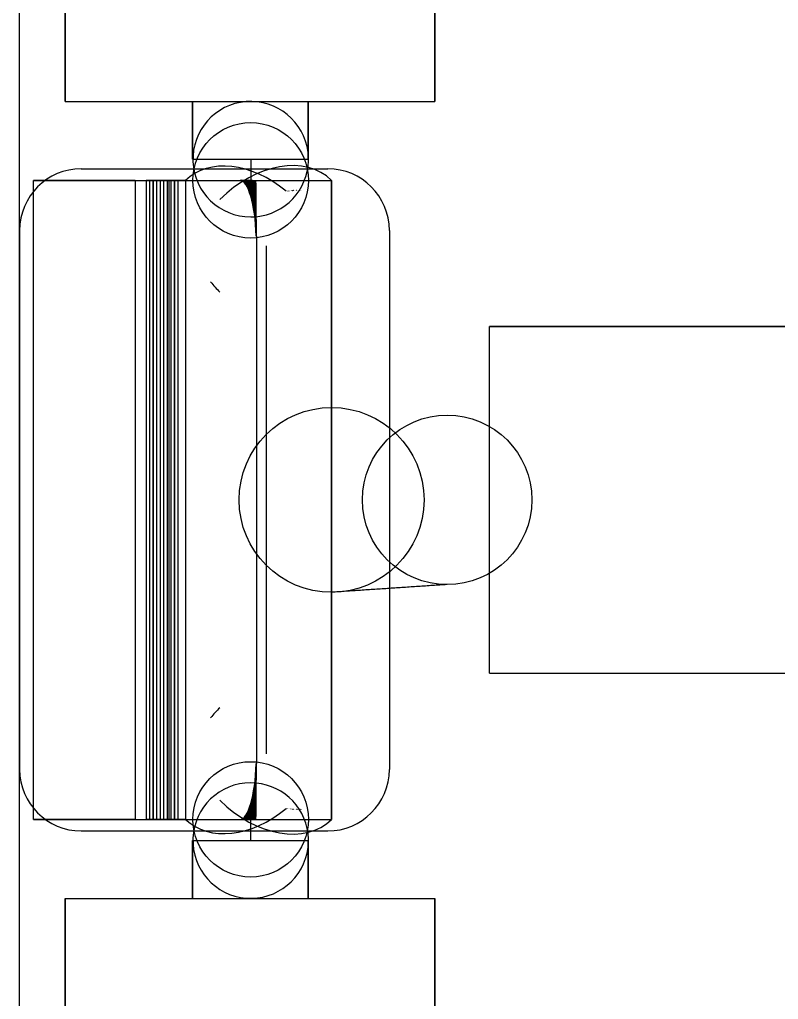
# Model space of a CAD drawing. Header units: millimetres. Extents: x -12.5 to 12.5, y -20 to 24.
# Drawn here: x -12.5 to -2.65, y -6.49 to 6.24 of the extents above; entities that cross this region are included whole.
import ezdxf

# ---------------------------------------------------------------- set-up
doc = ezdxf.new("R2010")
doc.units = ezdxf.units.MM

msp = doc.modelspace()

# ---------------------------------------------------------------- linework, layer by layer
for p, q in [((-12.5, 3.5), (-12.5, 19)), ((-12.5, -7.8, -6.5), (-12.5, 19, -6.5)), ((-12.5, 3.5), (-12.5, 19)), ((-12.5, -7.8, -6.5), (-12.5, 19, -6.5)), ((-11.908, 5.175), (-11.908, 6.975)), ((-11.908, 6.975, -5.85), (-11.908, 5.175, -5.85)), ((-11.908, 5.175), (-11.908, 6.975)), ((-11.908, 6.975, -5.85), (-11.908, 5.175, -5.85)), ((-7.108, 5.175), (-7.108, 6.708)), ((-7.108, 6.708, -5.85), (-7.108, 5.175, -5.85)), ((-7.108, 5.175), (-7.108, 6.708)), ((-7.108, 6.708, -5.85), (-7.108, 5.175, -5.85)), ((-11.908, 5.175), (-10.255, 5.175)), ((-11.908, 5.175, -5.85), (-11.908, 5.175)), ((-11.908, 5.175), (-10.255, 5.175)), ((-11.908, 5.175, -5.85), (-7.108, 5.175, -5.85)), ((-11.908, 5.175, -5.85), (-11.908, 5.175)), ((-11.908, 5.175, -5.85), (-7.108, 5.175, -5.85)), ((-10.255, 4.425), (-10.255, 5.175)), ((-10.255, 5.175, -5.2), (-10.255, 5.175)), ((-10.255, 5.175, -5.2), (-8.755, 5.175, -5.2)), ((-10.255, 5.175, -5.2), (-10.255, 4.425, -5.2)), ((-10.255, 5.175, -5.2), (-10.255, 5.175)), ((-10.255, 4.425), (-10.255, 5.175)), ((-10.255, 5.175, -5.2), (-8.755, 5.175, -5.2)), ((-10.255, 5.175, -5.2), (-10.255, 4.425, -5.2)), ((-8.755, 5.175), (-7.108, 5.175)), ((-8.755, 4.425), (-8.755, 5.175)), ((-8.755, 5.175, -5.2), (-8.755, 5.175)), ((-8.755, 5.175), (-7.108, 5.175)), ((-8.755, 4.425), (-8.755, 5.175)), ((-8.755, 5.175, -5.2), (-8.755, 5.175)), ((-8.755, 5.175, -5.2), (-8.755, 4.425, -5.2)), ((-8.755, 5.175, -5.2), (-8.755, 4.425, -5.2)), ((-7.108, 5.175, -5.85), (-7.108, 5.175)), ((-7.108, 5.175, -5.85), (-7.108, 5.175)), ((-10.255, 4.425), (-8.755, 4.425)), ((-10.255, 4.425, -5.2), (-10.255, 4.425)), ((-10.255, 4.425, -5.2), (-9.5, 4.425, -5.2)), ((-10.255, 4.425, -5.2), (-10.255, 4.425)), ((-10.255, 4.425), (-8.755, 4.425)), ((-10.255, 4.425, -5.2), (-9.5, 4.425, -5.2)), ((-9.5, 4.425, -5.2), (-8.755, 4.425, -5.2)), ((-9.5, 4.425, -5.2), (-8.755, 4.425, -5.2)), ((-9.5, 4.425, -5.2), (-9.5, 4.15, -5.2)), ((-9.5, 4.425, -5.2), (-9.5, 4.15, -5.2)), ((-8.755, 4.425, -5.2), (-8.755, 4.425, -4.539)), ((-8.755, 4.425, -4.539), (-8.755, 4.425, -4.361)), ((-8.755, 4.425, -4.361), (-8.755, 4.425)), ((-8.755, 4.425, -4.361), (-8.755, 4.425)), ((-8.755, 4.425, -5.2), (-8.755, 4.425, -4.539)), ((-8.755, 4.425, -4.539), (-8.755, 4.425, -4.361)), ((-11.7, 4.3), (-8.5, 4.3)), ((-11.7, 4.3), (-11.7, 4.3, 2.2)), ((-11.7, 4.3, 2.2), (-8.5, 4.3, 2.2)), ((-11.7, 4.3, 2.2), (-8.5, 4.3, 2.2)), ((-11.7, 4.3), (-8.5, 4.3)), ((-11.7, 4.3), (-11.7, 4.3, 2.2)), ((-8.5, 4.3), (-8.5, 4.3, 2.2)), ((-8.5, 4.3), (-8.5, 4.3, 2.2)), ((-12.319, -4.15, -6.5), (-12.319, 4.15, -6.5)), ((-12.319, 4.15, -6.5), (-8.45, 4.15, -6.5)), ((-10.999, 4.15, -1.572), (-12.319, 4.15, -6.5)), ((-12.319, -4.15, -6.5), (-12.319, 4.15, -6.5)), ((-10.999, 4.15, -1.572), (-12.319, 4.15, -6.5)), ((-12.319, 4.15, -6.5), (-8.45, 4.15, -6.5)), ((-10.999, 4.15, -1.572), (-10.999, -4.15, -1.572)), ((-10.999, 4.15, -1.572), (-10.564, 4.15, -1.689)), ((-10.999, 4.15, -1.572), (-10.999, -4.15, -1.572)), ((-10.999, 4.15, -1.572), (-10.564, 4.15, -1.689)), ((-10.345, 4.15, 0.867), (-10.856, 4.15, -1.041)), ((-10.856, 4.15, -1.041), (-10.809, 4.15, -1.054)), ((-10.856, 4.15, -1.041), (-10.809, 4.15, -1.054)), ((-10.856, 4.15, -1.041), (-10.856, -4.15, -1.041)), ((-10.345, 4.15, 0.867), (-10.856, 4.15, -1.041)), ((-10.856, 4.15, -1.041), (-10.856, -4.15, -1.041)), ((-10.809, 4.15, -1.054), (-10.812, 4.15, -1.066)), ((-10.812, 4.15, -1.066), (-10.764, 4.15, -1.078)), ((-10.812, 4.15, -1.066), (-10.764, 4.15, -1.078)), ((-10.812, 4.15, -1.066), (-10.812, -4.15, -1.066)), ((-10.809, 4.15, -1.054), (-10.812, 4.15, -1.066)), ((-10.812, 4.15, -1.066), (-10.812, -4.15, -1.066)), ((-10.809, -4.15, -1.054), (-10.809, 4.15, -1.054)), ((-10.809, -4.15, -1.054), (-10.809, 4.15, -1.054)), ((-10.764, 4.15, -1.078), (-10.767, 4.15, -1.09)), ((-10.767, 4.15, -1.09), (-10.719, 4.15, -1.101)), ((-10.767, 4.15, -1.09), (-10.719, 4.15, -1.101)), ((-10.767, 4.15, -1.09), (-10.767, -4.15, -1.09)), ((-10.764, 4.15, -1.078), (-10.767, 4.15, -1.09)), ((-10.767, 4.15, -1.09), (-10.767, -4.15, -1.09)), ((-10.764, -4.15, -1.078), (-10.764, 4.15, -1.078)), ((-10.764, -4.15, -1.078), (-10.764, 4.15, -1.078)), ((-10.719, 4.15, -1.101), (-10.722, 4.15, -1.113)), ((-10.722, 4.15, -1.113), (-10.673, 4.15, -1.123)), ((-10.722, 4.15, -1.113), (-10.673, 4.15, -1.123)), ((-10.722, 4.15, -1.113), (-10.722, -4.15, -1.113)), ((-10.719, 4.15, -1.101), (-10.722, 4.15, -1.113)), ((-10.722, 4.15, -1.113), (-10.722, -4.15, -1.113)), ((-10.719, -4.15, -1.101), (-10.719, 4.15, -1.101)), ((-10.719, -4.15, -1.101), (-10.719, 4.15, -1.101)), ((-10.673, 4.15, -1.123), (-10.676, 4.15, -1.135)), ((-10.676, 4.15, -1.135), (-10.627, 4.15, -1.144)), ((-10.676, 4.15, -1.135), (-10.627, 4.15, -1.144)), ((-10.676, 4.15, -1.135), (-10.676, -4.15, -1.135)), ((-10.673, 4.15, -1.123), (-10.676, 4.15, -1.135)), ((-10.676, 4.15, -1.135), (-10.676, -4.15, -1.135)), ((-10.673, -4.15, -1.123), (-10.673, 4.15, -1.123)), ((-10.673, -4.15, -1.123), (-10.673, 4.15, -1.123)), ((-10.627, 4.15, -1.144), (-10.63, 4.15, -1.156)), ((-10.63, 4.15, -1.156), (-10.581, 4.15, -1.165)), ((-10.63, 4.15, -1.156), (-10.581, 4.15, -1.165)), ((-10.63, 4.15, -1.156), (-10.63, -4.15, -1.156)), ((-10.627, 4.15, -1.144), (-10.63, 4.15, -1.156)), ((-10.63, 4.15, -1.156), (-10.63, -4.15, -1.156)), ((-10.627, -4.15, -1.144), (-10.627, 4.15, -1.144)), ((-10.627, -4.15, -1.144), (-10.627, 4.15, -1.144)), ((-10.581, 4.15, -1.165), (-10.583, 4.15, -1.177)), ((-10.583, 4.15, -1.177), (-10.534, 4.15, -1.185)), ((-10.583, 4.15, -1.177), (-10.534, 4.15, -1.185)), ((-10.583, 4.15, -1.177), (-10.583, -4.15, -1.177)), ((-10.581, 4.15, -1.165), (-10.583, 4.15, -1.177)), ((-10.583, 4.15, -1.177), (-10.583, -4.15, -1.177)), ((-10.581, -4.15, -1.165), (-10.581, 4.15, -1.165)), ((-10.581, -4.15, -1.165), (-10.581, 4.15, -1.165)), ((-10.441, 4.15, -1.228), (-10.564, 4.15, -1.689)), ((-10.564, 4.15, -1.689), (-10.564, -4.15, -1.689)), ((-10.441, 4.15, -1.228), (-10.564, 4.15, -1.689)), ((-10.564, 4.15, -1.689), (-10.564, -4.15, -1.689)), ((-10.534, 4.15, -1.185), (-10.536, 4.15, -1.197)), ((-10.536, 4.15, -1.197), (-10.487, 4.15, -1.204)), ((-10.536, 4.15, -1.197), (-10.487, 4.15, -1.204)), ((-10.536, 4.15, -1.197), (-10.536, -4.15, -1.197)), ((-10.534, 4.15, -1.185), (-10.536, 4.15, -1.197)), ((-10.536, 4.15, -1.197), (-10.536, -4.15, -1.197)), ((-10.534, -4.15, -1.185), (-10.534, 4.15, -1.185)), ((-10.534, -4.15, -1.185), (-10.534, 4.15, -1.185)), ((-10.487, 4.15, -1.204), (-10.489, 4.15, -1.216)), ((-10.489, 4.15, -1.216), (-10.44, 4.15, -1.222)), ((-10.489, 4.15, -1.216), (-10.44, 4.15, -1.222)), ((-10.489, 4.15, -1.216), (-10.489, -4.15, -1.216)), ((-10.487, 4.15, -1.204), (-10.489, 4.15, -1.216)), ((-10.489, 4.15, -1.216), (-10.489, -4.15, -1.216)), ((-10.487, -4.15, -1.204), (-10.487, 4.15, -1.204)), ((-10.487, -4.15, -1.204), (-10.487, 4.15, -1.204)), ((-10.44, 4.15, -1.222), (-10.441, 4.15, -1.228)), ((-10.441, -4.15, -1.228), (-10.441, 4.15, -1.228)), ((-10.44, 4.15, -1.222), (-10.441, 4.15, -1.228)), ((-10.441, -4.15, -1.228), (-10.441, 4.15, -1.228)), ((-10.44, -4.15, -1.222), (-10.44, 4.15, -1.222)), ((-10.44, -4.15, -1.222), (-10.44, 4.15, -1.222)), ((-10.345, 4.15, 0.867), (-9.638, 4.15, 0.677)), ((-10.345, 4.15, 0.867), (-10.345, -4.15, 0.867)), ((-10.345, 4.15, 0.867), (-9.638, 4.15, 0.677)), ((-10.345, 4.15, 0.867), (-10.345, -4.15, 0.867)), ((-9.638, 4.15, 0.677), (-9.624, 4.15, 0.673)), ((-9.638, 4.15, 0.677), (-9.624, 4.15, 0.673)), ((-9.624, 4.15, 0.673), (-9.609, 4.15, 0.67)), ((-9.624, 4.15, 0.673), (-9.609, 4.15, 0.67)), ((-9.609, 4.15, 0.67), (-9.595, 4.15, 0.667)), ((-9.609, 4.15, 0.67), (-9.595, 4.15, 0.667)), ((-9.595, 4.15, 0.667), (-9.58, 4.15, 0.664)), ((-9.595, 4.15, 0.667), (-9.58, 4.15, 0.664)), ((-9.58, 4.15, 0.664), (-9.566, 4.15, 0.662)), ((-9.58, 4.15, 0.664), (-9.566, 4.15, 0.662)), ((-9.566, 4.15, 0.662), (-9.551, 4.15, 0.659)), ((-9.566, 4.15, 0.662), (-9.551, 4.15, 0.659)), ((-9.551, 4.15, 0.659), (-9.536, 4.15, 0.657)), ((-9.551, 4.15, 0.659), (-9.536, 4.15, 0.657)), ((-9.536, 4.15, 0.657), (-9.522, 4.15, 0.655)), ((-9.536, 4.15, 0.657), (-9.522, 4.15, 0.655)), ((-9.522, 4.15, 0.655), (-9.507, 4.15, 0.654)), ((-9.522, 4.15, 0.655), (-9.507, 4.15, 0.654)), ((-9.507, 4.15, 0.654), (-9.492, 4.15, 0.653)), ((-9.507, 4.15, 0.654), (-9.492, 4.15, 0.653)), ((-9.492, 4.15, 0.653), (-9.477, 4.15, 0.652)), ((-9.492, 4.15, 0.653), (-9.477, 4.15, 0.652)), ((-9.477, 4.15, 0.652), (-9.462, 4.15, 0.651)), ((-9.477, 4.15, 0.652), (-9.462, 4.15, 0.651)), ((-9.462, 4.15, 0.651), (-9.448, 4.15, 0.65)), ((-9.462, 4.15, 0.651), (-9.448, 4.15, 0.65)), ((-9.448, 4.15, 0.65), (-9.433, 4.15, 0.65)), ((-9.448, 4.15, 0.65), (-9.433, 4.15, 0.65)), ((-9.433, 4.15, 0.65), (-8.45, 4.15, 0.65)), ((-9.433, 4.15, 0.65), (-8.45, 4.15, 0.65)), ((-8.45, -4.15, -6.5), (-8.45, 4.15, -6.5)), ((-8.45, 4.15, 0.65), (-8.45, 4.15, -6.5)), ((-8.45, 4.15, 0.65), (-8.45, 4.15, -6.5)), ((-8.45, -4.15, -6.5), (-8.45, 4.15, -6.5)), ((-8.45, 4.15, 0.65), (-8.45, -4.15, 0.65)), ((-8.45, 4.15, 0.65), (-8.45, -4.15, 0.65)), ((-12.5, 3.5, 2.2), (-12.5, -3.5, 2.2)), ((-12.5, 3.5), (-12.5, 3.5, 2.2)), ((-12.5, 3.5), (-12.5, 3.5, 2.2)), ((-12.5, 3.5, 2.2), (-12.5, -3.5, 2.2)), ((-7.7, 3.5), (-7.7, -3.5)), ((-7.7, 3.5, 2.2), (-7.7, -3.5, 2.2)), ((-7.7, 3.5), (-7.7, -3.5)), ((-7.7, 3.5), (-7.7, 3.5, 2.2)), ((-7.7, 3.5, 2.2), (-7.7, -3.5, 2.2)), ((-7.7, 3.5), (-7.7, 3.5, 2.2)), ((-9.426, 3.424, 1.491), (-9.426, -3.424, 1.491)), ((-9.426, 3.424, 1.491), (-9.426, -3.424, 1.491)), ((-9.426, 3.424, 1.491), (-9.426, -3.424, 1.491)), ((-9.426, 3.424, 1.491), (-9.426, -3.424, 1.491)), ((-9.426, 3.424, 1.491), (-9.426, -3.424, 1.491)), ((-9.426, 3.424, 1.491), (-9.426, -3.424, 1.491)), ((-9.426, 3.424, 1.491), (-9.426, -3.424, 1.491)), ((-9.426, 3.424, 1.491), (-9.426, -3.424, 1.491)), ((-9.426, 3.424, 1.491), (-9.426, -3.424, 1.491)), ((-9.426, 3.424, 1.491), (-9.426, -3.424, 1.491)), ((-9.426, 3.424, 1.491), (-9.426, -3.424, 1.491)), ((-9.426, 3.424, 1.491), (-9.426, -3.424, 1.491)), ((-9.425, 3.424, 1.491), (-9.425, -3.424, 1.491)), ((-9.425, 3.424, 1.491), (-9.425, -3.424, 1.491)), ((-9.425, 3.424, 1.491), (-9.425, -3.424, 1.491)), ((-9.425, 3.424, 1.491), (-9.425, -3.424, 1.491)), ((-9.425, 3.424, 1.491), (-9.425, -3.424, 1.491)), ((-9.425, 3.424, 1.491), (-9.425, -3.424, 1.491)), ((-9.425, 3.424, 1.491), (-9.425, -3.424, 1.491)), ((-9.425, 3.424, 1.491), (-9.425, -3.424, 1.491)), ((-9.425, 3.424, 1.491), (-9.425, -3.424, 1.491)), ((-9.425, 3.424, 1.491), (-9.425, -3.424, 1.491)), ((-9.425, 3.424, 1.491), (-9.425, -3.424, 1.491)), ((-9.425, 3.424, 1.491), (-9.425, -3.424, 1.491)), ((-9.424, 3.424, 1.491), (-9.424, -3.424, 1.491)), ((-9.424, 3.424, 1.491), (-9.424, -3.424, 1.491)), ((-9.424, 3.424, 1.491), (-9.424, -3.424, 1.491)), ((-9.424, 3.424, 1.491), (-9.424, -3.424, 1.491)), ((-9.424, 3.424, 1.491), (-9.424, -3.424, 1.491)), ((-9.424, 3.424, 1.491), (-9.424, -3.424, 1.491)), ((-9.3, 3.3, 1.5), (-9.3, 3.3, 1.5)), ((-9.3, 3.3, 1.5), (-9.3, -3.3, 1.5)), ((-9.3, 3.3, 1.5), (-9.3, -3.3, 1.5)), ((-9.3, 3.3, 1.5), (-9.3, 3.3, 1.5)), ((-9.3, 3.3, 1.5), (-9.3, -3.3, 1.5)), ((-9.3, 3.3, 1.5), (-9.3, -3.3, 1.5)), ((-6.4, 2.25), (-1.9, 2.25)), ((-6.4, -2.25), (-6.4, 2.25)), ((-6.4, -2.25, -6.5), (-6.4, 2.25, -6.5)), ((6.4, 2.25, -6.5), (-6.4, 2.25, -6.5)), ((6.4, 2.25, -6.5), (-6.4, 2.25, -6.5)), ((-6.4, 2.25), (-1.9, 2.25)), ((-6.4, 2.25, -6.5), (-6.4, 2.25)), ((-6.4, -2.25, -6.5), (-6.4, 2.25, -6.5)), ((-6.4, 2.25, -6.5), (-6.4, 2.25)), ((-6.4, -2.25), (-6.4, 2.25)), ((-6.4, -2.25), (-1.9, -2.25)), ((-6.4, -2.25, -6.5), (6.4, -2.25, -6.5)), ((-6.4, -2.25, -6.5), (-6.4, -2.25)), ((-6.4, -2.25, -6.5), (6.4, -2.25, -6.5)), ((-6.4, -2.25, -6.5), (-6.4, -2.25)), ((-6.4, -2.25), (-1.9, -2.25)), ((-9.3, -3.3, 1.5), (-9.3, -3.3, 1.5)), ((-9.3, -3.3, 1.5), (-9.3, -3.3, 1.5)), ((-12.5, -7.8), (-12.5, -3.5)), ((-12.5, -3.5), (-12.5, -3.5, 2.2)), ((-12.5, -7.8), (-12.5, -3.5)), ((-12.5, -3.5), (-12.5, -3.5, 2.2)), ((-7.7, -3.5), (-7.7, -3.5, 2.2)), ((-7.7, -3.5), (-7.7, -3.5, 2.2)), ((-12.319, -4.15, -6.5), (-8.45, -4.15, -6.5)), ((-10.999, -4.15, -1.572), (-12.319, -4.15, -6.5)), ((-12.319, -4.15, -6.5), (-8.45, -4.15, -6.5)), ((-10.999, -4.15, -1.572), (-12.319, -4.15, -6.5)), ((-10.999, -4.15, -1.572), (-10.564, -4.15, -1.689)), ((-10.999, -4.15, -1.572), (-10.564, -4.15, -1.689)), ((-10.856, -4.15, -1.041), (-10.809, -4.15, -1.054)), ((-10.345, -4.15, 0.867), (-10.856, -4.15, -1.041)), ((-10.856, -4.15, -1.041), (-10.809, -4.15, -1.054)), ((-10.345, -4.15, 0.867), (-10.856, -4.15, -1.041)), ((-10.812, -4.15, -1.066), (-10.764, -4.15, -1.078)), ((-10.809, -4.15, -1.054), (-10.812, -4.15, -1.066)), ((-10.812, -4.15, -1.066), (-10.764, -4.15, -1.078)), ((-10.809, -4.15, -1.054), (-10.812, -4.15, -1.066)), ((-10.767, -4.15, -1.09), (-10.719, -4.15, -1.101)), ((-10.764, -4.15, -1.078), (-10.767, -4.15, -1.09)), ((-10.767, -4.15, -1.09), (-10.719, -4.15, -1.101)), ((-10.764, -4.15, -1.078), (-10.767, -4.15, -1.09)), ((-10.722, -4.15, -1.113), (-10.673, -4.15, -1.123)), ((-10.719, -4.15, -1.101), (-10.722, -4.15, -1.113)), ((-10.722, -4.15, -1.113), (-10.673, -4.15, -1.123)), ((-10.719, -4.15, -1.101), (-10.722, -4.15, -1.113)), ((-10.676, -4.15, -1.135), (-10.627, -4.15, -1.144)), ((-10.673, -4.15, -1.123), (-10.676, -4.15, -1.135)), ((-10.676, -4.15, -1.135), (-10.627, -4.15, -1.144)), ((-10.673, -4.15, -1.123), (-10.676, -4.15, -1.135)), ((-10.63, -4.15, -1.156), (-10.581, -4.15, -1.165)), ((-10.627, -4.15, -1.144), (-10.63, -4.15, -1.156)), ((-10.63, -4.15, -1.156), (-10.581, -4.15, -1.165)), ((-10.627, -4.15, -1.144), (-10.63, -4.15, -1.156)), ((-10.583, -4.15, -1.177), (-10.534, -4.15, -1.185)), ((-10.581, -4.15, -1.165), (-10.583, -4.15, -1.177)), ((-10.583, -4.15, -1.177), (-10.534, -4.15, -1.185)), ((-10.581, -4.15, -1.165), (-10.583, -4.15, -1.177)), ((-10.441, -4.15, -1.228), (-10.564, -4.15, -1.689)), ((-10.441, -4.15, -1.228), (-10.564, -4.15, -1.689)), ((-10.536, -4.15, -1.197), (-10.487, -4.15, -1.204)), ((-10.534, -4.15, -1.185), (-10.536, -4.15, -1.197)), ((-10.536, -4.15, -1.197), (-10.487, -4.15, -1.204)), ((-10.534, -4.15, -1.185), (-10.536, -4.15, -1.197)), ((-10.489, -4.15, -1.216), (-10.44, -4.15, -1.222)), ((-10.487, -4.15, -1.204), (-10.489, -4.15, -1.216)), ((-10.489, -4.15, -1.216), (-10.44, -4.15, -1.222)), ((-10.487, -4.15, -1.204), (-10.489, -4.15, -1.216)), ((-10.44, -4.15, -1.222), (-10.441, -4.15, -1.228)), ((-10.44, -4.15, -1.222), (-10.441, -4.15, -1.228)), ((-10.345, -4.15, 0.867), (-9.638, -4.15, 0.677)), ((-10.345, -4.15, 0.867), (-9.638, -4.15, 0.677)), ((-9.638, -4.15, 0.677), (-9.624, -4.15, 0.673)), ((-9.638, -4.15, 0.677), (-9.624, -4.15, 0.673)), ((-9.624, -4.15, 0.673), (-9.609, -4.15, 0.67)), ((-9.624, -4.15, 0.673), (-9.609, -4.15, 0.67)), ((-9.609, -4.15, 0.67), (-9.595, -4.15, 0.667)), ((-9.609, -4.15, 0.67), (-9.595, -4.15, 0.667)), ((-9.595, -4.15, 0.667), (-9.58, -4.15, 0.664)), ((-9.595, -4.15, 0.667), (-9.58, -4.15, 0.664)), ((-9.58, -4.15, 0.664), (-9.566, -4.15, 0.662)), ((-9.58, -4.15, 0.664), (-9.566, -4.15, 0.662)), ((-9.566, -4.15, 0.662), (-9.551, -4.15, 0.659)), ((-9.566, -4.15, 0.662), (-9.551, -4.15, 0.659)), ((-9.551, -4.15, 0.659), (-9.536, -4.15, 0.657)), ((-9.551, -4.15, 0.659), (-9.536, -4.15, 0.657)), ((-9.536, -4.15, 0.657), (-9.522, -4.15, 0.655)), ((-9.536, -4.15, 0.657), (-9.522, -4.15, 0.655)), ((-9.522, -4.15, 0.655), (-9.507, -4.15, 0.654)), ((-9.522, -4.15, 0.655), (-9.507, -4.15, 0.654)), ((-9.507, -4.15, 0.654), (-9.492, -4.15, 0.653)), ((-9.507, -4.15, 0.654), (-9.492, -4.15, 0.653)), ((-9.5, -4.425, -5.2), (-9.5, -4.15, -5.2)), ((-9.5, -4.425, -5.2), (-9.5, -4.15, -5.2)), ((-9.492, -4.15, 0.653), (-9.477, -4.15, 0.652)), ((-9.492, -4.15, 0.653), (-9.477, -4.15, 0.652)), ((-9.477, -4.15, 0.652), (-9.462, -4.15, 0.651)), ((-9.477, -4.15, 0.652), (-9.462, -4.15, 0.651)), ((-9.462, -4.15, 0.651), (-9.448, -4.15, 0.65)), ((-9.462, -4.15, 0.651), (-9.448, -4.15, 0.65)), ((-9.448, -4.15, 0.65), (-9.433, -4.15, 0.65)), ((-9.448, -4.15, 0.65), (-9.433, -4.15, 0.65)), ((-9.433, -4.15, 0.65), (-8.45, -4.15, 0.65)), ((-9.433, -4.15, 0.65), (-8.45, -4.15, 0.65)), ((-8.45, -4.15, 0.65), (-8.45, -4.15, -6.5)), ((-8.45, -4.15, 0.65), (-8.45, -4.15, -6.5)), ((-11.7, -4.3), (-8.5, -4.3)), ((-11.7, -4.3, 2.2), (-8.5, -4.3, 2.2)), ((-11.7, -4.3), (-11.7, -4.3, 2.2)), ((-11.7, -4.3, 2.2), (-8.5, -4.3, 2.2)), ((-11.7, -4.3), (-11.7, -4.3, 2.2)), ((-11.7, -4.3), (-8.5, -4.3)), ((-8.5, -4.3), (-8.5, -4.3, 2.2)), ((-8.5, -4.3), (-8.5, -4.3, 2.2)), ((-10.255, -4.425), (-10.255, -5.175)), ((-10.255, -4.425), (-8.755, -4.425)), ((-10.255, -4.425, -5.2), (-10.255, -4.425)), ((-10.255, -4.425), (-10.255, -5.175)), ((-10.255, -5.175, -5.2), (-10.255, -4.425, -5.2)), ((-10.255, -4.425), (-8.755, -4.425)), ((-10.255, -4.425, -5.2), (-10.255, -4.425)), ((-10.255, -4.425, -5.2), (-9.5, -4.425, -5.2)), ((-10.255, -4.425, -5.2), (-9.5, -4.425, -5.2)), ((-10.255, -5.175, -5.2), (-10.255, -4.425, -5.2)), ((-9.5, -4.425, -5.2), (-8.755, -4.425, -5.2)), ((-9.5, -4.425, -5.2), (-8.755, -4.425, -5.2)), ((-8.755, -4.425), (-8.755, -5.175)), ((-8.755, -4.425, -4.361), (-8.755, -4.425)), ((-8.755, -4.425, -5.2), (-8.755, -4.425, -4.539)), ((-8.755, -5.175, -5.2), (-8.755, -4.425, -5.2)), ((-8.755, -4.425), (-8.755, -5.175)), ((-8.755, -4.425, -4.361), (-8.755, -4.425)), ((-8.755, -4.425, -4.539), (-8.755, -4.425, -4.361)), ((-8.755, -5.175, -5.2), (-8.755, -4.425, -5.2)), ((-8.755, -4.425, -5.2), (-8.755, -4.425, -4.539)), ((-8.755, -4.425, -4.539), (-8.755, -4.425, -4.361)), ((-11.908, -5.175), (-11.908, -6.975)), ((-11.908, -5.175), (-10.255, -5.175)), ((-11.908, -5.175), (-10.255, -5.175)), ((-11.908, -5.175, -5.85), (-11.908, -5.175)), ((-11.908, -5.175, -5.85), (-7.108, -5.175, -5.85)), ((-11.908, -5.175, -5.85), (-11.908, -5.175)), ((-11.908, -5.175), (-11.908, -6.975)), ((-11.908, -6.975, -5.85), (-11.908, -5.175, -5.85)), ((-11.908, -5.175, -5.85), (-7.108, -5.175, -5.85)), ((-11.908, -6.975, -5.85), (-11.908, -5.175, -5.85)), ((-10.255, -5.175, -5.2), (-10.255, -5.175)), ((-10.255, -5.175, -5.2), (-8.755, -5.175, -5.2)), ((-10.255, -5.175, -5.2), (-10.255, -5.175)), ((-10.255, -5.175, -5.2), (-8.755, -5.175, -5.2)), ((-8.755, -5.175), (-7.108, -5.175)), ((-8.755, -5.175), (-7.108, -5.175)), ((-8.755, -5.175, -5.2), (-8.755, -5.175)), ((-8.755, -5.175, -5.2), (-8.755, -5.175)), ((-7.108, -5.175), (-7.108, -6.975)), ((-7.108, -5.175, -5.85), (-7.108, -5.175)), ((-7.108, -5.175, -5.85), (-7.108, -5.175)), ((-7.108, -6.975, -5.85), (-7.108, -5.175, -5.85)), ((-7.108, -5.175), (-7.108, -6.975)), ((-7.108, -6.975, -5.85), (-7.108, -5.175, -5.85))]:
    msp.add_line(p, q)
for centre, radius in [((-9.5, 4.15, -4.45), 0.75), ((-9.5, 4.15, -4.45), 0.75), ((-8.45, 0, -5), 1.2), ((-8.45, 0, -5), 1.2), ((-6.95, 0, -5), 1.1), ((-6.95, 0, -5), 1.1), ((-9.5, -4.15, -4.45), 0.75), ((-9.5, -4.15, -4.45), 0.75)]:
    msp.add_circle(centre, radius)
for centre, radius, start, end in [((-9.5, 4.425, -4.45), 0.75, 6.8466, 270), ((-9.5, 4.425, -4.45), 0.75, 6.8466, 270), ((-9.5, 4.425, -4.45), 0.75, -6.8466, 6.8466), ((-9.5, 4.425, -4.45), 0.75, -6.8466, 6.8466), ((-9.5, 4.425, -4.45), 0.75, -90, -6.8466), ((-9.5, 4.425, -4.45), 0.75, -90, -6.8466), ((-11.7, 3.5), 0.8, 450, 540), ((-11.7, 3.5), 0.8, 450, 540), ((-11.7, 3.5, 2.2), 0.8, 450, 540), ((-11.7, 3.5, 2.2), 0.8, 450, 540), ((-8.5, 3.5), 0.8, 0, 90), ((-8.5, 3.5, 2.2), 0.8, 0, 90), ((-8.5, 3.5), 0.8, 0, 90), ((-8.5, 3.5, 2.2), 0.8, 0, 90), ((-11.7, -3.5), 0.8, -180, -90), ((-11.7, -3.5, 2.2), 0.8, -180, -90), ((-11.7, -3.5), 0.8, -180, -90), ((-11.7, -3.5, 2.2), 0.8, -180, -90), ((-8.5, -3.5), 0.8, 270, 360), ((-8.5, -3.5, 2.2), 0.8, 270, 360), ((-8.5, -3.5), 0.8, 270, 360), ((-8.5, -3.5, 2.2), 0.8, 270, 360), ((-9.5, -4.425, -4.45), 0.75, -270, -6.8466), ((-9.5, -4.425, -4.45), 0.75, -270, -6.8466), ((-9.5, -4.425, -4.45), 0.75, 6.8466, 90), ((-9.5, -4.425, -4.45), 0.75, 6.8466, 90), ((-9.5, -4.425, -4.45), 0.75, -6.8466, 6.8466), ((-9.5, -4.425, -4.45), 0.75, -6.8466, 6.8466)]:
    msp.add_arc(centre, radius, start, end)
for centre, major_axis, ratio, start_param, end_param in [((-9.3, 3.3, 0.65), (0.85, 0.85), 0.707107, 0, 1.570796), ((-9.3, 3.3, 0.65), (0.85, 0.85), 0.707107, 0, 1.570796), ((-9.524, 3.3, 0.647), (0.821, -0.85, -0.22), 0.707107, 1.717143, 3.141593), ((-9.524, 3.3, 0.647), (0.821, -0.85, -0.22), 0.707107, 1.717143, 3.141593), ((-9.638, 3.3, 0.677), (0.213, 0, 0.823), 0.999962, 0.148134, 1.570796), ((-9.638, 3.3, 0.677), (0.213, 0, 0.823), 0.999962, 0.148134, 1.570796), ((-9.624, 3.3, 0.673), (0.198, 0, 0.827), 0.999962, 0.148134, 1.570796), ((-9.624, 3.3, 0.673), (0.198, 0, 0.827), 0.999962, 0.148134, 1.570796), ((-9.609, 3.3, 0.67), (0.184, 0, 0.83), 0.999962, 0.148134, 1.570796), ((-9.609, 3.3, 0.67), (0.184, 0, 0.83), 0.999962, 0.148134, 1.570796), ((-9.595, 3.3, 0.667), (0.169, 0, 0.833), 0.999962, 0.148134, 1.570796), ((-9.595, 3.3, 0.667), (0.169, 0, 0.833), 0.999962, 0.148134, 1.570796), ((-9.58, 3.3, 0.664), (0.155, 0, 0.836), 0.999962, 0.148134, 1.570796), ((-9.58, 3.3, 0.664), (0.155, 0, 0.836), 0.999962, 0.148134, 1.570796), ((-9.566, 3.3, 0.662), (0.14, 0, 0.838), 0.999962, 0.148134, 1.570796), ((-9.566, 3.3, 0.662), (0.14, 0, 0.838), 0.999962, 0.148134, 1.570796), ((-9.551, 3.3, 0.659), (0.126, 0, 0.841), 0.999962, 0.148134, 1.570796), ((-9.551, 3.3, 0.659), (0.126, 0, 0.841), 0.999962, 0.148134, 1.570796), ((-9.536, 3.3, 0.657), (0.111, 0, 0.843), 0.999962, 0.148134, 1.570796), ((-9.536, 3.3, 0.657), (0.111, 0, 0.843), 0.999962, 0.148134, 1.570796), ((-9.522, 3.3, 0.655), (0.096, 0, 0.845), 0.999962, 0.148134, 1.570796), ((-9.522, 3.3, 0.655), (0.096, 0, 0.845), 0.999962, 0.148134, 1.570796), ((-9.507, 3.3, 0.654), (0.081, 0, 0.846), 0.999962, 0.148134, 1.570796), ((-9.507, 3.3, 0.654), (0.081, 0, 0.846), 0.999962, 0.148134, 1.570796), ((-9.492, 3.3, 0.653), (0.067, 0, 0.847), 0.999962, 0.148134, 1.570796), ((-9.492, 3.3, 0.653), (0.067, 0, 0.847), 0.999962, 0.148134, 1.570796), ((-9.477, 3.3, 0.652), (0.052, 0, 0.848), 0.999962, 0.148134, 1.570796), ((-9.477, 3.3, 0.652), (0.052, 0, 0.848), 0.999962, 0.148134, 1.570796), ((-9.462, 3.3, 0.651), (0.037, 0, 0.849), 0.999962, 0.148134, 1.570796), ((-9.462, 3.3, 0.651), (0.037, 0, 0.849), 0.999962, 0.148134, 1.570796), ((-9.448, 3.3, 0.65), (0.022, 0, 0.85), 0.999962, 0.148134, 1.570796), ((-9.448, 3.3, 0.65), (0.022, 0, 0.85), 0.999962, 0.148134, 1.570796), ((-9.433, 3.3, 0.65), (0.007, 0, 0.85), 0.999962, 1.570795, 1.570796), ((-9.433, 3.3, 0.65), (0.007, 0, 0.85), 0.999962, 0.148134, 1.570795), ((-9.433, 3.3, 0.65), (0.007, 0, 0.85), 0.999962, 0.148134, 1.570795), ((-9.433, 3.3, 0.65), (0.007, 0, 0.85), 0.999962, 1.570795, 1.570796), ((-9.509, 3.3, 0.645), (0.825, -0.85, -0.206), 0.707107, 1.717143, 1.71893), ((-9.509, 3.3, 0.645), (0.825, -0.85, -0.206), 0.707107, 1.717143, 1.71893), ((-9.494, 3.3, 0.644), (0.828, -0.85, -0.191), 0.707107, 1.717143, 1.71893), ((-9.494, 3.3, 0.644), (0.828, -0.85, -0.191), 0.707107, 1.717143, 1.71893), ((-9.479, 3.3, 0.643), (0.831, -0.85, -0.177), 0.707107, 1.717143, 1.71893), ((-9.479, 3.3, 0.643), (0.831, -0.85, -0.177), 0.707107, 1.717143, 1.71893), ((-9.464, 3.3, 0.642), (0.834, -0.85, -0.162), 0.707107, 1.717143, 1.71893), ((-9.464, 3.3, 0.642), (0.834, -0.85, -0.162), 0.707107, 1.717143, 1.71893), ((-9.45, 3.3, 0.641), (0.837, -0.85, -0.148), 0.707107, 1.717143, 1.71893), ((-9.45, 3.3, 0.641), (0.837, -0.85, -0.148), 0.707107, 1.717143, 1.71893), ((-9.435, 3.3, 0.641), (0.84, -0.85, -0.133), 0.707107, 1.717143, 1.71893), ((-9.435, 3.3, 0.641), (0.84, -0.85, -0.133), 0.707107, 1.717143, 1.71893), ((-9.42, 3.3, 0.641), (0.842, -0.85, -0.118), 0.707107, 1.717143, 1.71893), ((-9.42, 3.3, 0.641), (0.842, -0.85, -0.118), 0.707107, 1.717143, 1.71893), ((-9.405, 3.3, 0.641), (0.844, -0.85, -0.104), 0.707107, 1.717143, 1.71893), ((-9.405, 3.3, 0.641), (0.844, -0.85, -0.104), 0.707107, 1.717143, 1.71893), ((-9.39, 3.3, 0.642), (0.845, -0.85, -0.089), 0.707107, 1.717143, 1.71893), ((-9.39, 3.3, 0.642), (0.845, -0.85, -0.089), 0.707107, 1.717143, 1.71893), ((-9.375, 3.3, 0.642), (0.847, -0.85, -0.074), 0.707107, 1.717143, 1.71893), ((-9.375, 3.3, 0.642), (0.847, -0.85, -0.074), 0.707107, 1.717143, 1.71893), ((-9.36, 3.3, 0.643), (0.848, -0.85, -0.059), 0.707107, 1.717143, 1.71893), ((-9.36, 3.3, 0.643), (0.848, -0.85, -0.059), 0.707107, 1.717143, 1.71893), ((-9.345, 3.3, 0.645), (0.849, -0.85, -0.044), 0.707107, 1.717143, 1.71893), ((-9.345, 3.3, 0.645), (0.849, -0.85, -0.044), 0.707107, 1.717143, 1.71893), ((-9.33, 3.3, 0.646), (0.849, -0.85, -0.03), 0.707107, 1.717143, 1.71893), ((-9.33, 3.3, 0.646), (0.849, -0.85, -0.03), 0.707107, 1.717143, 1.71893), ((-9.315, 3.3, 0.648), (0.85, -0.85, -0.015), 0.707107, 1.717143, 1.71893), ((-9.315, 3.3, 0.648), (0.85, -0.85, -0.015), 0.707107, 1.717143, 1.71893), ((-9.3, 3.3, 0.65), (0.85, -0.85), 0.707107, 4.564255, 4.712389), ((-9.3, 3.3, 0.65), (0.85, -0.85), 0.707107, 4.564255, 4.712389), ((-9.3, -3.3, 0.65), (0.85, 0.85), 0.707107, 1.570796, 1.71893), ((-9.3, -3.3, 0.65), (0.85, 0.85), 0.707107, 1.570796, 1.71893), ((-9.638, -3.3, 0.677), (0.213, 0, 0.823), 0.999962, 4.712389, 6.135051), ((-9.638, -3.3, 0.677), (0.213, 0, 0.823), 0.999962, 4.712389, 6.135051), ((-9.624, -3.3, 0.673), (0.198, 0, 0.827), 0.999962, 4.712389, 6.135051), ((-9.624, -3.3, 0.673), (0.198, 0, 0.827), 0.999962, 4.712389, 6.135051), ((-9.609, -3.3, 0.67), (0.184, 0, 0.83), 0.999962, 4.712389, 6.135051), ((-9.609, -3.3, 0.67), (0.184, 0, 0.83), 0.999962, 4.712389, 6.135051), ((-9.595, -3.3, 0.667), (0.169, 0, 0.833), 0.999962, 4.712389, 6.135051), ((-9.595, -3.3, 0.667), (0.169, 0, 0.833), 0.999962, 4.712389, 6.135051), ((-9.58, -3.3, 0.664), (0.155, 0, 0.836), 0.999962, 4.712389, 6.135051), ((-9.58, -3.3, 0.664), (0.155, 0, 0.836), 0.999962, 4.712389, 6.135051), ((-9.566, -3.3, 0.662), (0.14, 0, 0.838), 0.999962, 4.712389, 6.135051), ((-9.566, -3.3, 0.662), (0.14, 0, 0.838), 0.999962, 4.712389, 6.135051), ((-9.551, -3.3, 0.659), (0.126, 0, 0.841), 0.999962, 4.712389, 6.135051), ((-9.551, -3.3, 0.659), (0.126, 0, 0.841), 0.999962, 4.712389, 6.135051), ((-9.536, -3.3, 0.657), (0.111, 0, 0.843), 0.999962, 4.712389, 6.135051), ((-9.536, -3.3, 0.657), (0.111, 0, 0.843), 0.999962, 4.712389, 6.135051), ((-9.522, -3.3, 0.655), (0.096, 0, 0.845), 0.999962, 4.712389, 6.135051), ((-9.522, -3.3, 0.655), (0.096, 0, 0.845), 0.999962, 4.712389, 6.135051), ((-9.507, -3.3, 0.654), (0.081, 0, 0.846), 0.999962, 4.712389, 6.135051), ((-9.507, -3.3, 0.654), (0.081, 0, 0.846), 0.999962, 4.712389, 6.135051), ((-9.492, -3.3, 0.653), (0.067, 0, 0.847), 0.999962, 4.712389, 6.135051), ((-9.492, -3.3, 0.653), (0.067, 0, 0.847), 0.999962, 4.712389, 6.135051), ((-9.477, -3.3, 0.652), (0.052, 0, 0.848), 0.999962, 4.712389, 6.135051), ((-9.477, -3.3, 0.652), (0.052, 0, 0.848), 0.999962, 4.712389, 6.135051), ((-9.462, -3.3, 0.651), (0.037, 0, 0.849), 0.999962, 4.712389, 6.135051), ((-9.462, -3.3, 0.651), (0.037, 0, 0.849), 0.999962, 4.712389, 6.135051), ((-9.448, -3.3, 0.65), (0.022, 0, 0.85), 0.999962, 4.712389, 6.135051), ((-9.448, -3.3, 0.65), (0.022, 0, 0.85), 0.999962, 4.712389, 6.135051), ((-9.433, -3.3, 0.65), (0.007, 0, 0.85), 0.999962, 4.71239, 6.135051), ((-9.433, -3.3, 0.65), (0.007, 0, 0.85), 0.999962, 4.71239, 6.135051), ((-9.3, -3.3, 0.65), (0.85, -0.85), 0.707107, 4.712389, 6.283185), ((-9.3, -3.3, 0.65), (0.85, -0.85), 0.707107, 4.712389, 6.283185), ((-9.524, -3.3, 0.647), (0.821, 0.85, -0.22), 0.707107, 3.141593, 4.566042), ((-9.524, -3.3, 0.647), (0.821, 0.85, -0.22), 0.707107, 3.141593, 4.566042), ((-9.509, -3.3, 0.645), (0.825, 0.85, -0.206), 0.707107, 4.564255, 4.566042), ((-9.509, -3.3, 0.645), (0.825, 0.85, -0.206), 0.707107, 4.564255, 4.566042), ((-9.494, -3.3, 0.644), (0.828, 0.85, -0.191), 0.707107, 4.564255, 4.566042), ((-9.494, -3.3, 0.644), (0.828, 0.85, -0.191), 0.707107, 4.564255, 4.566042), ((-9.479, -3.3, 0.643), (0.831, 0.85, -0.177), 0.707107, 4.564255, 4.566042), ((-9.479, -3.3, 0.643), (0.831, 0.85, -0.177), 0.707107, 4.564255, 4.566042), ((-9.464, -3.3, 0.642), (0.834, 0.85, -0.162), 0.707107, 4.564255, 4.566042), ((-9.464, -3.3, 0.642), (0.834, 0.85, -0.162), 0.707107, 4.564255, 4.566042), ((-9.45, -3.3, 0.641), (0.837, 0.85, -0.148), 0.707107, 4.564255, 4.566042), ((-9.45, -3.3, 0.641), (0.837, 0.85, -0.148), 0.707107, 4.564255, 4.566042), ((-9.435, -3.3, 0.641), (0.84, 0.85, -0.133), 0.707107, 4.564255, 4.566042), ((-9.435, -3.3, 0.641), (0.84, 0.85, -0.133), 0.707107, 4.564255, 4.566042), ((-9.42, -3.3, 0.641), (0.842, 0.85, -0.118), 0.707107, 4.564255, 4.566042), ((-9.42, -3.3, 0.641), (0.842, 0.85, -0.118), 0.707107, 4.564255, 4.566042), ((-9.405, -3.3, 0.641), (0.844, 0.85, -0.104), 0.707107, 4.564255, 4.566042), ((-9.405, -3.3, 0.641), (0.844, 0.85, -0.104), 0.707107, 4.564255, 4.566042), ((-9.39, -3.3, 0.642), (0.845, 0.85, -0.089), 0.707107, 4.564255, 4.566042), ((-9.39, -3.3, 0.642), (0.845, 0.85, -0.089), 0.707107, 4.564255, 4.566042), ((-9.375, -3.3, 0.642), (0.847, 0.85, -0.074), 0.707107, 4.564255, 4.566042), ((-9.375, -3.3, 0.642), (0.847, 0.85, -0.074), 0.707107, 4.564255, 4.566042), ((-9.36, -3.3, 0.643), (0.848, 0.85, -0.059), 0.707107, 4.564255, 4.566042), ((-9.36, -3.3, 0.643), (0.848, 0.85, -0.059), 0.707107, 4.564255, 4.566042), ((-9.345, -3.3, 0.645), (0.849, 0.85, -0.044), 0.707107, 4.564255, 4.566042), ((-9.345, -3.3, 0.645), (0.849, 0.85, -0.044), 0.707107, 4.564255, 4.566042), ((-9.33, -3.3, 0.646), (0.849, 0.85, -0.03), 0.707107, 4.564255, 4.566042), ((-9.33, -3.3, 0.646), (0.849, 0.85, -0.03), 0.707107, 4.564255, 4.566042), ((-9.315, -3.3, 0.648), (0.85, 0.85, -0.015), 0.707107, 4.564255, 4.566042), ((-9.315, -3.3, 0.648), (0.85, 0.85, -0.015), 0.707107, 4.564255, 4.566042), ((-9.433, -3.3, 0.65), (0.007, 0, 0.85), 0.999962, 4.712389, 4.71239), ((-9.433, -3.3, 0.65), (0.007, 0, 0.85), 0.999962, 4.712389, 4.71239)]:
    msp.add_ellipse(centre, major_axis=major_axis, ratio=ratio, start_param=start_param, end_param=end_param)
for points, degree in [([(-9.428, 3.425, 1.491), (-9.428, 3.425, 1.491), (-9.427, 3.425, 1.491), (-9.427, 3.425, 1.491), (-9.427, 3.425, 1.491), (-9.427, 3.424, 1.491), (-9.427, 3.424, 1.491), (-9.426, 3.424, 1.491)], 7), ([(-9.428, 3.425, 1.491), (-9.427, 3.425, 1.491), (-9.427, 3.425, 1.491), (-9.427, 3.425, 1.491), (-9.427, 3.425, 1.491), (-9.427, 3.424, 1.491), (-9.426, 3.424, 1.491), (-9.426, 3.424, 1.491)], 7), ([(-9.428, 3.425, 1.491), (-9.428, 3.425, 1.491), (-9.427, 3.425, 1.491), (-9.427, 3.425, 1.491), (-9.427, 3.425, 1.491), (-9.427, 3.424, 1.491), (-9.427, 3.424, 1.491), (-9.426, 3.424, 1.491)], 7), ([(-9.428, 3.425, 1.491), (-9.427, 3.425, 1.491), (-9.427, 3.425, 1.491), (-9.427, 3.425, 1.491), (-9.427, 3.425, 1.491), (-9.427, 3.424, 1.491), (-9.426, 3.424, 1.491), (-9.426, 3.424, 1.491)], 7), ([(-9.427, 3.425, 1.491), (-9.427, 3.425, 1.491), (-9.427, 3.425, 1.491), (-9.427, 3.425, 1.491), (-9.427, 3.425, 1.491), (-9.426, 3.424, 1.491), (-9.426, 3.424, 1.491), (-9.426, 3.424, 1.491)], 7), ([(-9.427, 3.425, 1.491), (-9.427, 3.425, 1.491), (-9.427, 3.425, 1.491), (-9.427, 3.425, 1.491), (-9.426, 3.425, 1.491), (-9.426, 3.424, 1.491), (-9.426, 3.424, 1.491), (-9.426, 3.424, 1.491)], 7), ([(-9.427, 3.425, 1.491), (-9.427, 3.425, 1.491), (-9.427, 3.425, 1.491), (-9.426, 3.425, 1.491), (-9.426, 3.425, 1.491), (-9.426, 3.424, 1.491), (-9.426, 3.424, 1.491), (-9.426, 3.424, 1.491)], 7), ([(-9.427, 3.425, 1.491), (-9.427, 3.425, 1.491), (-9.427, 3.425, 1.491), (-9.426, 3.425, 1.491), (-9.426, 3.425, 1.491), (-9.426, 3.424, 1.491), (-9.426, 3.424, 1.491), (-9.426, 3.424, 1.491)], 7), ([(-9.427, 3.425, 1.491), (-9.427, 3.425, 1.491), (-9.426, 3.425, 1.491), (-9.426, 3.425, 1.491), (-9.426, 3.425, 1.491), (-9.426, 3.424, 1.491), (-9.426, 3.424, 1.491), (-9.425, 3.424, 1.491)], 7), ([(-9.427, 3.425, 1.491), (-9.426, 3.425, 1.491), (-9.426, 3.425, 1.491), (-9.426, 3.425, 1.491), (-9.426, 3.425, 1.491), (-9.426, 3.424, 1.491), (-9.425, 3.424, 1.491), (-9.425, 3.424, 1.491)], 7), ([(-9.427, 3.425, 1.491), (-9.427, 3.425, 1.491), (-9.427, 3.425, 1.491), (-9.427, 3.425, 1.491), (-9.427, 3.425, 1.491), (-9.426, 3.424, 1.491), (-9.426, 3.424, 1.491), (-9.426, 3.424, 1.491)], 7), ([(-9.427, 3.425, 1.491), (-9.427, 3.425, 1.491), (-9.427, 3.425, 1.491), (-9.427, 3.425, 1.491), (-9.426, 3.425, 1.491), (-9.426, 3.424, 1.491), (-9.426, 3.424, 1.491), (-9.426, 3.424, 1.491)], 7), ([(-9.427, 3.425, 1.491), (-9.427, 3.425, 1.491), (-9.427, 3.425, 1.491), (-9.426, 3.425, 1.491), (-9.426, 3.425, 1.491), (-9.426, 3.424, 1.491), (-9.426, 3.424, 1.491), (-9.426, 3.424, 1.491)], 7), ([(-9.427, 3.425, 1.491), (-9.427, 3.425, 1.491), (-9.427, 3.425, 1.491), (-9.426, 3.425, 1.491), (-9.426, 3.425, 1.491), (-9.426, 3.424, 1.491), (-9.426, 3.424, 1.491), (-9.426, 3.424, 1.491)], 7), ([(-9.427, 3.425, 1.491), (-9.427, 3.425, 1.491), (-9.426, 3.425, 1.491), (-9.426, 3.425, 1.491), (-9.426, 3.425, 1.491), (-9.426, 3.424, 1.491), (-9.426, 3.424, 1.491), (-9.425, 3.424, 1.491)], 7), ([(-9.427, 3.425, 1.491), (-9.426, 3.425, 1.491), (-9.426, 3.425, 1.491), (-9.426, 3.425, 1.491), (-9.426, 3.425, 1.491), (-9.426, 3.424, 1.491), (-9.425, 3.424, 1.491), (-9.425, 3.424, 1.491)], 7), ([(-9.426, 3.425, 1.491), (-9.426, 3.425, 1.491), (-9.426, 3.425, 1.491), (-9.426, 3.425, 1.491), (-9.426, 3.425, 1.491), (-9.425, 3.424, 1.491), (-9.425, 3.424, 1.491), (-9.425, 3.424, 1.491)], 7), ([(-9.426, 3.425, 1.491), (-9.426, 3.425, 1.491), (-9.426, 3.425, 1.491), (-9.426, 3.425, 1.491), (-9.425, 3.425, 1.491), (-9.425, 3.424, 1.491), (-9.425, 3.424, 1.491), (-9.425, 3.424, 1.491)], 7), ([(-9.426, 3.425, 1.491), (-9.426, 3.425, 1.491), (-9.426, 3.425, 1.491), (-9.426, 3.425, 1.491), (-9.425, 3.425, 1.491), (-9.425, 3.424, 1.491), (-9.425, 3.424, 1.491), (-9.425, 3.424, 1.491)], 7), ([(-9.426, 3.425, 1.491), (-9.426, 3.425, 1.491), (-9.426, 3.425, 1.491), (-9.425, 3.425, 1.491), (-9.425, 3.425, 1.491), (-9.425, 3.424, 1.491), (-9.425, 3.424, 1.491), (-9.425, 3.424, 1.491)], 7), ([(-9.426, 3.425, 1.491), (-9.426, 3.425, 1.491), (-9.425, 3.425, 1.491), (-9.425, 3.425, 1.491), (-9.425, 3.425, 1.491), (-9.425, 3.424, 1.491), (-9.425, 3.424, 1.491), (-9.424, 3.424, 1.491)], 7), ([(-9.426, 3.425, 1.491), (-9.425, 3.425, 1.491), (-9.425, 3.425, 1.491), (-9.425, 3.425, 1.491), (-9.425, 3.425, 1.491), (-9.425, 3.424, 1.491), (-9.424, 3.424, 1.491), (-9.424, 3.424, 1.491)], 7), ([(-9.426, 3.425, 1.491), (-9.426, 3.425, 1.491), (-9.426, 3.425, 1.491), (-9.426, 3.425, 1.491), (-9.426, 3.425, 1.491), (-9.425, 3.424, 1.491), (-9.425, 3.424, 1.491), (-9.425, 3.424, 1.491)], 7), ([(-9.426, 3.425, 1.491), (-9.426, 3.425, 1.491), (-9.426, 3.425, 1.491), (-9.426, 3.425, 1.491), (-9.425, 3.425, 1.491), (-9.425, 3.424, 1.491), (-9.425, 3.424, 1.491), (-9.425, 3.424, 1.491)], 7), ([(-9.426, 3.425, 1.491), (-9.426, 3.425, 1.491), (-9.426, 3.425, 1.491), (-9.426, 3.425, 1.491), (-9.425, 3.425, 1.491), (-9.425, 3.424, 1.491), (-9.425, 3.424, 1.491), (-9.425, 3.424, 1.491)], 7), ([(-9.426, 3.425, 1.491), (-9.426, 3.425, 1.491), (-9.426, 3.425, 1.491), (-9.425, 3.425, 1.491), (-9.425, 3.425, 1.491), (-9.425, 3.424, 1.491), (-9.425, 3.424, 1.491), (-9.425, 3.424, 1.491)], 7), ([(-9.426, 3.425, 1.491), (-9.426, 3.425, 1.491), (-9.425, 3.425, 1.491), (-9.425, 3.425, 1.491), (-9.425, 3.425, 1.491), (-9.425, 3.424, 1.491), (-9.425, 3.424, 1.491), (-9.424, 3.424, 1.491)], 7), ([(-9.426, 3.425, 1.491), (-9.425, 3.425, 1.491), (-9.425, 3.425, 1.491), (-9.425, 3.425, 1.491), (-9.425, 3.425, 1.491), (-9.425, 3.424, 1.491), (-9.424, 3.424, 1.491), (-9.424, 3.424, 1.491)], 7), ([(-9.425, 3.425, 1.491), (-9.425, 3.425, 1.491), (-9.425, 3.425, 1.491), (-9.425, 3.425, 1.491), (-9.425, 3.425, 1.491), (-9.425, 3.424, 1.491), (-9.424, 3.424, 1.491), (-9.424, 3.424, 1.491)], 7), ([(-9.425, 3.425, 1.491), (-9.425, 3.425, 1.491), (-9.425, 3.425, 1.491), (-9.425, 3.425, 1.491), (-9.425, 3.425, 1.491), (-9.425, 3.424, 1.491), (-9.424, 3.424, 1.491), (-9.424, 3.424, 1.491)], 7), ([(-6.95, -1.1, -5), (-8.45, -1.2, -5)], 1), ([(-6.95, -1.1, -5), (-8.45, -1.2, -5)], 1), ([(-9.428, -3.425, 1.491), (-9.428, -3.425, 1.491), (-9.427, -3.425, 1.491), (-9.427, -3.425, 1.491), (-9.427, -3.425, 1.491), (-9.427, -3.424, 1.491), (-9.427, -3.424, 1.491), (-9.426, -3.424, 1.491)], 7), ([(-9.428, -3.425, 1.491), (-9.427, -3.425, 1.491), (-9.427, -3.425, 1.491), (-9.427, -3.425, 1.491), (-9.427, -3.425, 1.491), (-9.427, -3.424, 1.491), (-9.426, -3.424, 1.491), (-9.426, -3.424, 1.491)], 7), ([(-9.428, -3.425, 1.491), (-9.428, -3.425, 1.491), (-9.427, -3.425, 1.491), (-9.427, -3.425, 1.491), (-9.427, -3.425, 1.491), (-9.427, -3.424, 1.491), (-9.427, -3.424, 1.491), (-9.426, -3.424, 1.491)], 7), ([(-9.428, -3.425, 1.491), (-9.427, -3.425, 1.491), (-9.427, -3.425, 1.491), (-9.427, -3.425, 1.491), (-9.427, -3.425, 1.491), (-9.427, -3.424, 1.491), (-9.426, -3.424, 1.491), (-9.426, -3.424, 1.491)], 7), ([(-9.427, -3.425, 1.491), (-9.427, -3.425, 1.491), (-9.427, -3.425, 1.491), (-9.427, -3.425, 1.491), (-9.427, -3.425, 1.491), (-9.426, -3.424, 1.491), (-9.426, -3.424, 1.491), (-9.426, -3.424, 1.491)], 7), ([(-9.427, -3.425, 1.491), (-9.427, -3.425, 1.491), (-9.427, -3.425, 1.491), (-9.427, -3.425, 1.491), (-9.426, -3.425, 1.491), (-9.426, -3.424, 1.491), (-9.426, -3.424, 1.491), (-9.426, -3.424, 1.491)], 7), ([(-9.427, -3.425, 1.491), (-9.427, -3.425, 1.491), (-9.427, -3.425, 1.491), (-9.426, -3.425, 1.491), (-9.426, -3.425, 1.491), (-9.426, -3.424, 1.491), (-9.426, -3.424, 1.491), (-9.426, -3.424, 1.491)], 7), ([(-9.427, -3.425, 1.491), (-9.427, -3.425, 1.491), (-9.427, -3.425, 1.491), (-9.426, -3.425, 1.491), (-9.426, -3.425, 1.491), (-9.426, -3.424, 1.491), (-9.426, -3.424, 1.491), (-9.426, -3.424, 1.491)], 7), ([(-9.427, -3.425, 1.491), (-9.427, -3.425, 1.491), (-9.426, -3.425, 1.491), (-9.426, -3.425, 1.491), (-9.426, -3.425, 1.491), (-9.426, -3.424, 1.491), (-9.426, -3.424, 1.491), (-9.425, -3.424, 1.491)], 7), ([(-9.427, -3.425, 1.491), (-9.426, -3.425, 1.491), (-9.426, -3.425, 1.491), (-9.426, -3.425, 1.491), (-9.426, -3.425, 1.491), (-9.426, -3.424, 1.491), (-9.425, -3.424, 1.491), (-9.425, -3.424, 1.491)], 7), ([(-9.427, -3.425, 1.491), (-9.427, -3.425, 1.491), (-9.427, -3.425, 1.491), (-9.427, -3.425, 1.491), (-9.427, -3.425, 1.491), (-9.426, -3.424, 1.491), (-9.426, -3.424, 1.491), (-9.426, -3.424, 1.491)], 7), ([(-9.427, -3.425, 1.491), (-9.427, -3.425, 1.491), (-9.427, -3.425, 1.491), (-9.427, -3.425, 1.491), (-9.426, -3.425, 1.491), (-9.426, -3.424, 1.491), (-9.426, -3.424, 1.491), (-9.426, -3.424, 1.491)], 7), ([(-9.427, -3.425, 1.491), (-9.427, -3.425, 1.491), (-9.427, -3.425, 1.491), (-9.426, -3.425, 1.491), (-9.426, -3.425, 1.491), (-9.426, -3.424, 1.491), (-9.426, -3.424, 1.491), (-9.426, -3.424, 1.491)], 7), ([(-9.427, -3.425, 1.491), (-9.427, -3.425, 1.491), (-9.427, -3.425, 1.491), (-9.426, -3.425, 1.491), (-9.426, -3.425, 1.491), (-9.426, -3.424, 1.491), (-9.426, -3.424, 1.491), (-9.426, -3.424, 1.491)], 7), ([(-9.427, -3.425, 1.491), (-9.427, -3.425, 1.491), (-9.426, -3.425, 1.491), (-9.426, -3.425, 1.491), (-9.426, -3.425, 1.491), (-9.426, -3.424, 1.491), (-9.426, -3.424, 1.491), (-9.425, -3.424, 1.491)], 7), ([(-9.427, -3.425, 1.491), (-9.426, -3.425, 1.491), (-9.426, -3.425, 1.491), (-9.426, -3.425, 1.491), (-9.426, -3.425, 1.491), (-9.426, -3.424, 1.491), (-9.425, -3.424, 1.491), (-9.425, -3.424, 1.491)], 7), ([(-9.426, -3.425, 1.491), (-9.426, -3.425, 1.491), (-9.426, -3.425, 1.491), (-9.426, -3.425, 1.491), (-9.426, -3.425, 1.491), (-9.425, -3.424, 1.491), (-9.425, -3.424, 1.491), (-9.425, -3.424, 1.491)], 7), ([(-9.426, -3.425, 1.491), (-9.426, -3.425, 1.491), (-9.426, -3.425, 1.491), (-9.426, -3.425, 1.491), (-9.425, -3.425, 1.491), (-9.425, -3.424, 1.491), (-9.425, -3.424, 1.491), (-9.425, -3.424, 1.491)], 7), ([(-9.426, -3.425, 1.491), (-9.426, -3.425, 1.491), (-9.426, -3.425, 1.491), (-9.426, -3.425, 1.491), (-9.425, -3.425, 1.491), (-9.425, -3.424, 1.491), (-9.425, -3.424, 1.491), (-9.425, -3.424, 1.491)], 7), ([(-9.426, -3.425, 1.491), (-9.426, -3.425, 1.491), (-9.426, -3.425, 1.491), (-9.425, -3.425, 1.491), (-9.425, -3.425, 1.491), (-9.425, -3.424, 1.491), (-9.425, -3.424, 1.491), (-9.425, -3.424, 1.491)], 7), ([(-9.426, -3.425, 1.491), (-9.426, -3.425, 1.491), (-9.425, -3.425, 1.491), (-9.425, -3.425, 1.491), (-9.425, -3.425, 1.491), (-9.425, -3.424, 1.491), (-9.425, -3.424, 1.491), (-9.424, -3.424, 1.491)], 7), ([(-9.426, -3.425, 1.491), (-9.425, -3.425, 1.491), (-9.425, -3.425, 1.491), (-9.425, -3.425, 1.491), (-9.425, -3.425, 1.491), (-9.425, -3.424, 1.491), (-9.424, -3.424, 1.491), (-9.424, -3.424, 1.491)], 7), ([(-9.426, -3.425, 1.491), (-9.426, -3.425, 1.491), (-9.426, -3.425, 1.491), (-9.426, -3.425, 1.491), (-9.426, -3.425, 1.491), (-9.425, -3.424, 1.491), (-9.425, -3.424, 1.491), (-9.425, -3.424, 1.491)], 7), ([(-9.426, -3.425, 1.491), (-9.426, -3.425, 1.491), (-9.426, -3.425, 1.491), (-9.426, -3.425, 1.491), (-9.425, -3.425, 1.491), (-9.425, -3.424, 1.491), (-9.425, -3.424, 1.491), (-9.425, -3.424, 1.491)], 7), ([(-9.426, -3.425, 1.491), (-9.426, -3.425, 1.491), (-9.426, -3.425, 1.491), (-9.426, -3.425, 1.491), (-9.425, -3.425, 1.491), (-9.425, -3.424, 1.491), (-9.425, -3.424, 1.491), (-9.425, -3.424, 1.491)], 7), ([(-9.426, -3.425, 1.491), (-9.426, -3.425, 1.491), (-9.426, -3.425, 1.491), (-9.425, -3.425, 1.491), (-9.425, -3.425, 1.491), (-9.425, -3.424, 1.491), (-9.425, -3.424, 1.491), (-9.425, -3.424, 1.491)], 7), ([(-9.426, -3.425, 1.491), (-9.426, -3.425, 1.491), (-9.425, -3.425, 1.491), (-9.425, -3.425, 1.491), (-9.425, -3.425, 1.491), (-9.425, -3.424, 1.491), (-9.425, -3.424, 1.491), (-9.424, -3.424, 1.491)], 7), ([(-9.426, -3.425, 1.491), (-9.425, -3.425, 1.491), (-9.425, -3.425, 1.491), (-9.425, -3.425, 1.491), (-9.425, -3.425, 1.491), (-9.425, -3.424, 1.491), (-9.424, -3.424, 1.491), (-9.424, -3.424, 1.491)], 7), ([(-9.425, -3.425, 1.491), (-9.425, -3.425, 1.491), (-9.425, -3.425, 1.491), (-9.425, -3.425, 1.491), (-9.425, -3.425, 1.491), (-9.425, -3.424, 1.491), (-9.424, -3.424, 1.491), (-9.424, -3.424, 1.491)], 7), ([(-9.425, -3.425, 1.491), (-9.425, -3.425, 1.491), (-9.425, -3.425, 1.491), (-9.425, -3.425, 1.491), (-9.425, -3.425, 1.491), (-9.425, -3.424, 1.491), (-9.424, -3.424, 1.491), (-9.424, -3.424, 1.491)], 7)]:
    msp.add_open_spline(points, degree=degree)

doc.saveas('drawing.dxf')
